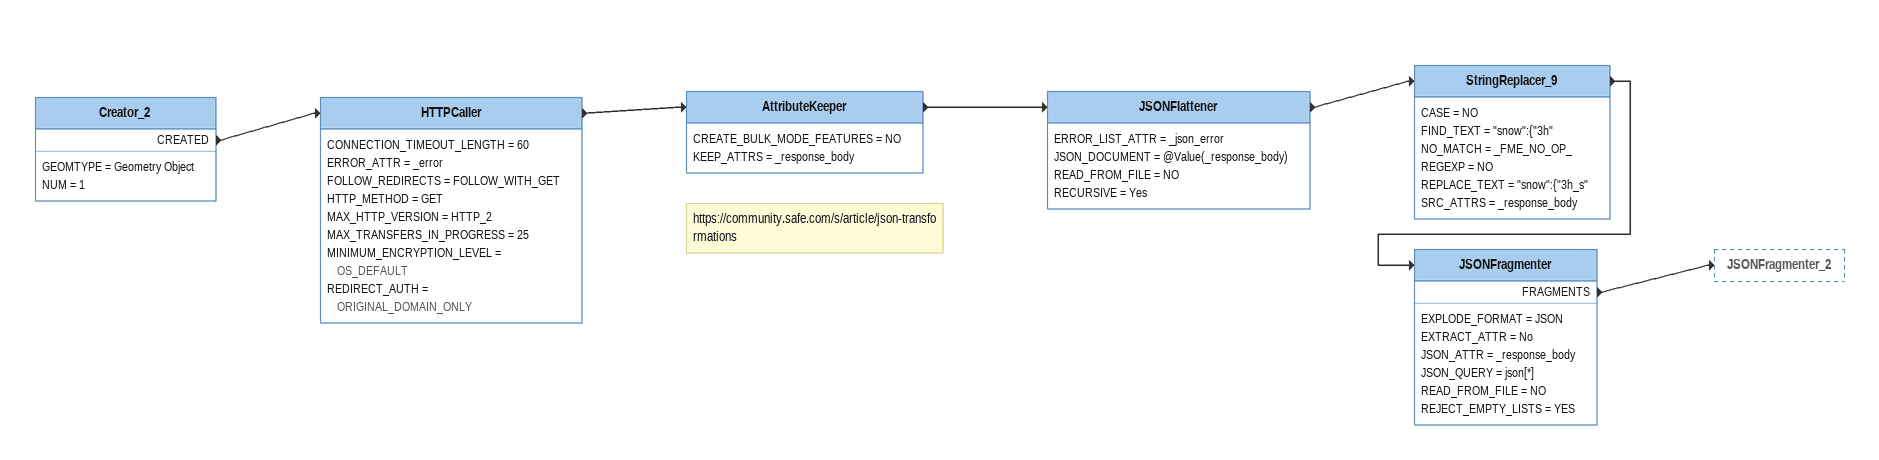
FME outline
Creator_2
    GEOMTYPE = Geometry Object
    NUM = 1
    CREATED -> HTTPCaller
HTTPCaller
    CONNECTION_TIMEOUT_LENGTH = 60
    ERROR_ATTR = _error
    FOLLOW_REDIRECTS = FOLLOW_WITH_GET
    HTTP_METHOD = GET
    MAX_HTTP_VERSION = HTTP_2
    MAX_TRANSFERS_IN_PROGRESS = 25
    MINIMUM_ENCRYPTION_LEVEL = OS_DEFAULT
    REDIRECT_AUTH = ORIGINAL_DOMAIN_ONLY
    -> AttributeKeeper
Note: https://community.safe.com/s/article/json-transformations
AttributeKeeper
    CREATE_BULK_MODE_FEATURES = NO
    KEEP_ATTRS = _response_body
    -> JSONFlattener
JSONFlattener
    ERROR_LIST_ATTR = _json_error
    JSON_DOCUMENT = @Value(_response_body)
    READ_FROM_FILE = NO
    RECURSIVE = Yes
    -> StringReplacer_9
StringReplacer_9
    CASE = NO
    FIND_TEXT = "snow":{"3h"
    NO_MATCH = _FME_NO_OP_
    REGEXP = NO
    REPLACE_TEXT = "snow":{"3h_s"
    SRC_ATTRS = _response_body
    -> JSONFragmenter
JSONFragmenter
    EXPLODE_FORMAT = JSON
    EXTRACT_ATTR = No
    JSON_ATTR = _response_body
    JSON_QUERY = json[*]
    READ_FROM_FILE = NO
    REJECT_EMPTY_LISTS = YES
    FRAGMENTS -> JSONFragmenter_2
